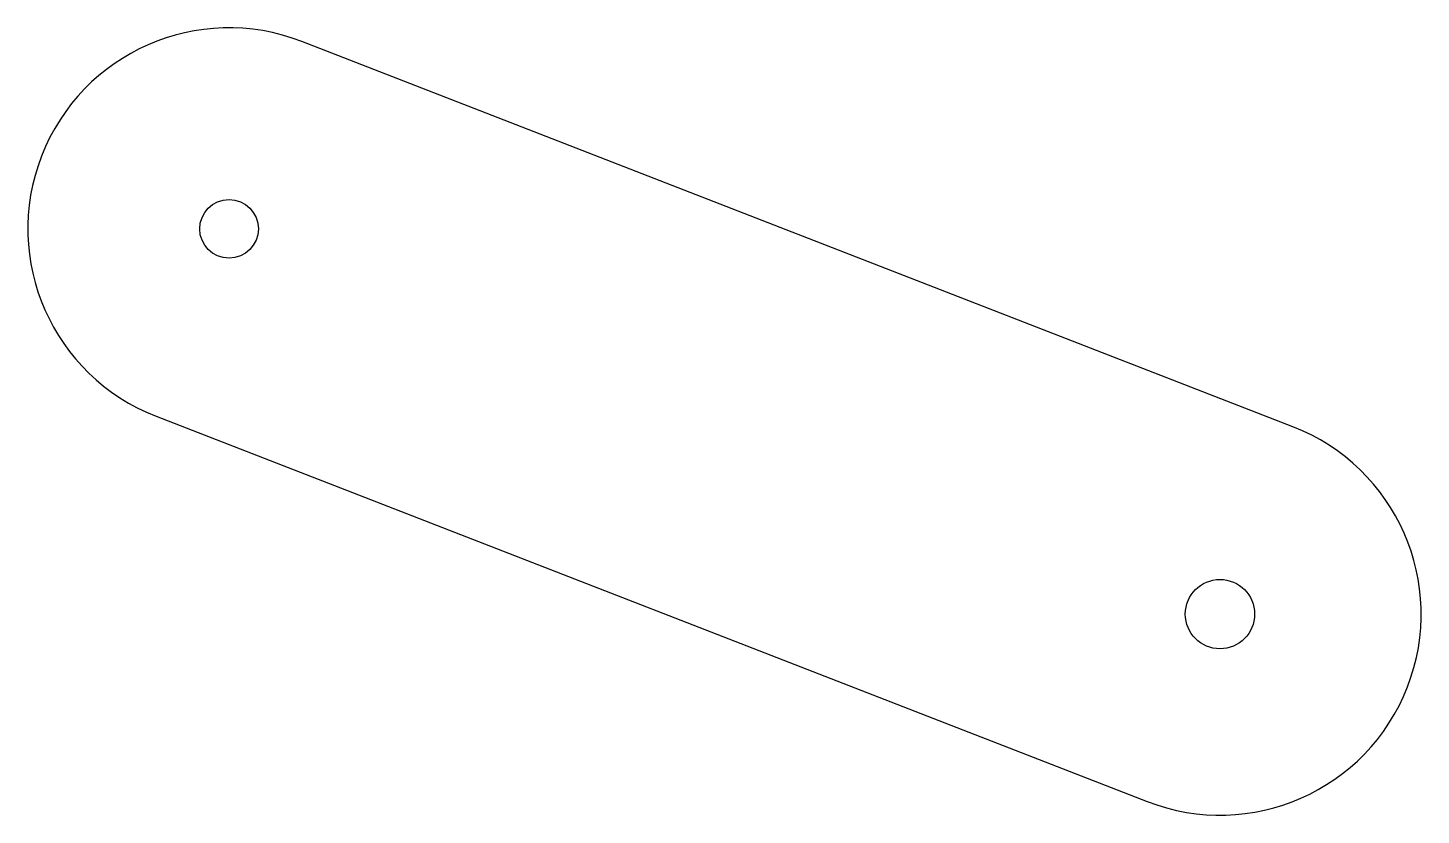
# Model space of a CAD drawing. Header units: millimetres. Extents: x 243 to 485, y 90 to 227.
import ezdxf

# ---------------------------------------------------------------- set-up
doc = ezdxf.new("R2010")
doc.units = ezdxf.units.MM

msp = doc.modelspace()

# ---------------------------------------------------------------- linework, layer by layer
for p, q in [((462.69, 157.62, 6), (290.26, 224.67, 6)), ((264.89, 159.43, 6), (437.31, 92.38, 6))]:
    msp.add_line(p, q)
for centre, radius in [((277.58, 192.05, 6), 5.1), ((450, 125, 6), 6.03)]:
    msp.add_circle(centre, radius)
for centre, start, end in [((277.58, 192.05, 6), 68.7495, 248.7495), ((450, 125, 6), -111.2505, 68.7495)]:
    msp.add_arc(centre, 35, start, end)

doc.saveas('drawing.dxf')
